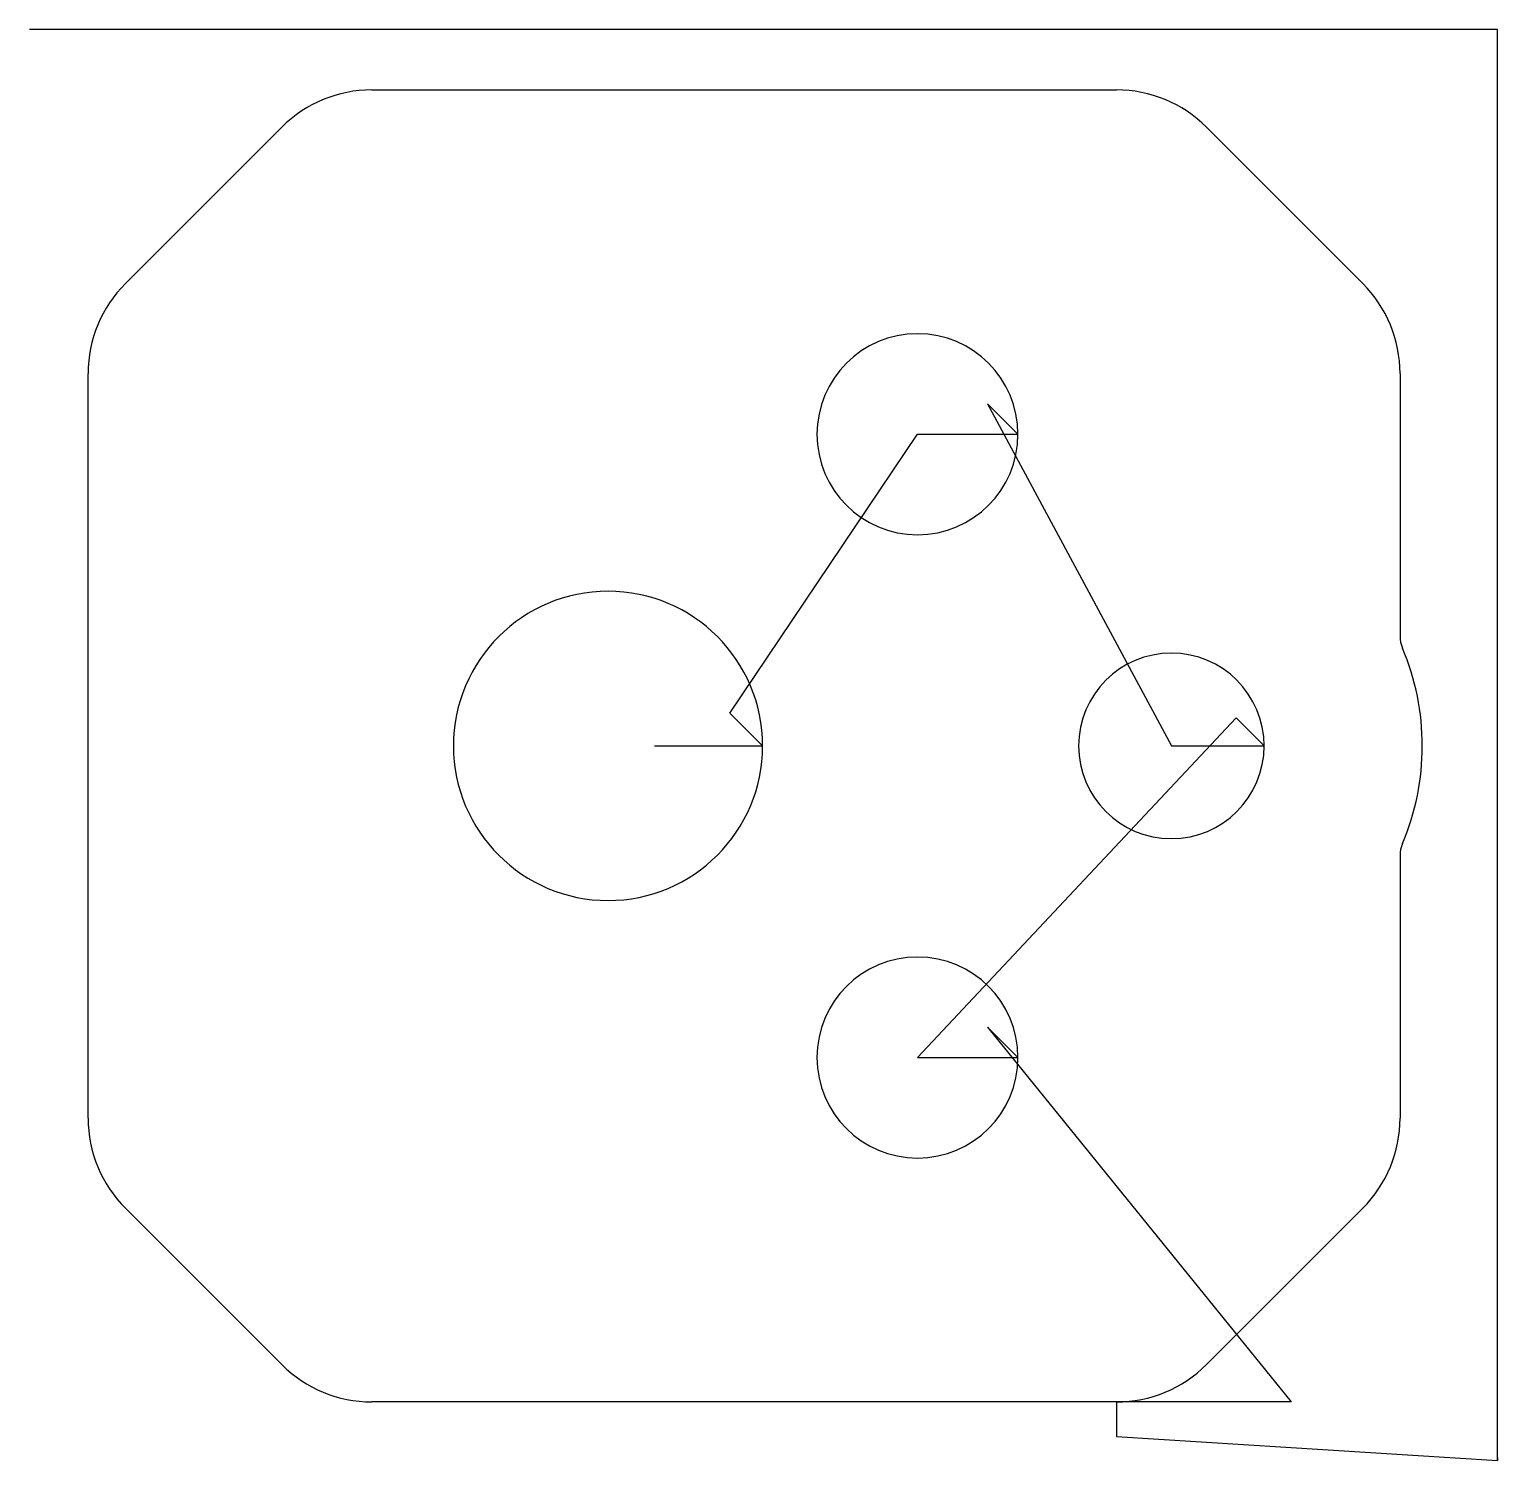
# Model space of a CAD drawing. Header units: metres. Extents: x 0 to 475, y 0 to 463.
import ezdxf

# ---------------------------------------------------------------- set-up
doc = ezdxf.new("R2010")
doc.units = ezdxf.units.M

msp = doc.modelspace()

# ---------------------------------------------------------------- linework, layer by layer
at = {"layer": 'TOOL_0'}
for p, q in [((0.999, 462.873), (-0.001, 462.873)), ((474.864, 462.873), (0.999, 462.873)), ((474.864, 1.001), (474.864, 462.873)), ((110.718, 443.302), (351.581, 443.302)), ((31.052, 380.68), (81.621, 431.249)), ((380.678, 431.249), (431.247, 380.68)), ((18.999, 110.72), (18.999, 351.583)), ((443.3, 351.583), (443.3, 266.658)), ((319.73, 331.93), (309.881, 341.779)), ((309.881, 341.779), (369.35, 231.151)), ((226.543, 241.758), (287.23, 331.93)), ((287.23, 331.93), (319.73, 331.93)), ((237.15, 231.151), (226.543, 241.758)), ((390.259, 240.242), (287.23, 130.372)), ((399.35, 231.151), (390.259, 240.242)), ((202.15, 231.151), (237.15, 231.151)), ((369.35, 231.151), (399.35, 231.151)), ((443.3, 195.646), (443.3, 110.721)), ((319.73, 130.372), (309.881, 140.221)), ((309.881, 140.221), (408.083, 19.001)), ((287.23, 130.372), (319.73, 130.372)), ((81.62, 31.054), (31.052, 81.622)), ((431.247, 81.624), (380.678, 31.055)), ((351.581, 19.001), (110.718, 19.001)), ((351.58, 19.002), (351.58, 7.822)), ((408.083, 19.001), (351.581, 19.001)), ((351.58, 7.822), (474.864, 0.001)), ((474.864, 0.001), (474.864, 1.001)), ((474.864, 1.001), (474.864, 0.001)), ((474.864, 0.001), (474.864, 1.001))]:
    msp.add_line(p, q, dxfattribs=at)
for centre, radius, start, end in [((110.718, 402.152), 41.149, 90, 135), ((351.581, 402.152), 41.15, 45, 90), ((60.149, 351.583), 41.15, 135, 180), ((402.15, 351.583), 41.149, 0, 45), ((287.23, 331.93), 32.5, 0, 180), ((287.23, 331.93), 32.5, 180, 0), ((187.15, 231.151), 50, 0, 180), ((453.3, 266.658), 10, 180, 202.92398), ((369.29, 231.152), 81.205, 337.09074, 22.90926), ((369.35, 231.151), 30, 0, 180), ((187.15, 231.151), 50, 180, 0), ((369.35, 231.151), 30, 180, 0), ((453.3, 195.646), 10, 157.07602, 180), ((287.23, 130.372), 32.5, 0, 180), ((287.23, 130.372), 32.5, 180, 0), ((60.149, 110.719), 41.149, 179.99861, 225), ((402.15, 110.721), 41.15, 315, 0), ((110.718, 60.151), 41.15, 224.99902, 270), ((351.581, 60.152), 41.149, 269.99861, 315)]:
    msp.add_arc(centre, radius, start, end, dxfattribs=at)

doc.saveas('drawing.dxf')
